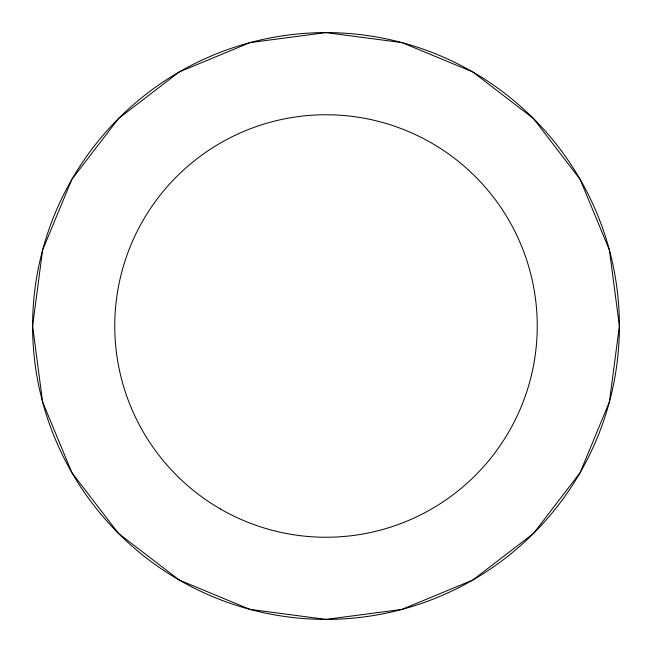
<?xml version="1.0" encoding="UTF-8"?>
<svg xmlns="http://www.w3.org/2000/svg" width="652" height="652" viewBox="0 0 652 652"><rect width="100%" height="100%" fill="white"/><g stroke="black" fill="none" stroke-linecap="round" stroke-linejoin="round"><path stroke-width="0.98" d="M42.6 250.066L32.6 326L42.6 401.934L71.907 472.7L118.534 533.466L179.3 580.093L250.066 609.4L326 619.4L401.934 609.4L472.7 580.093L533.466 533.466L580.093 472.7L609.4 401.934L619.4 326L609.4 250.066L580.093 179.3L533.466 118.534L472.7 71.907L401.934 42.6L326 32.6L250.066 42.6L179.3 71.907L118.534 118.534L71.907 179.3L42.6 250.066M179.3 580.093A293.4 293.4 0 0 0 619.4 326A293.4 293.4 0 0 0 179.3 71.907A293.4 293.4 0 0 0 179.3 580.093M220.376 508.943A211.248 211.248 0 0 0 537.248 326A211.248 211.248 0 0 0 220.376 143.057A211.248 211.248 0 0 0 220.376 508.943"/></g></svg>
